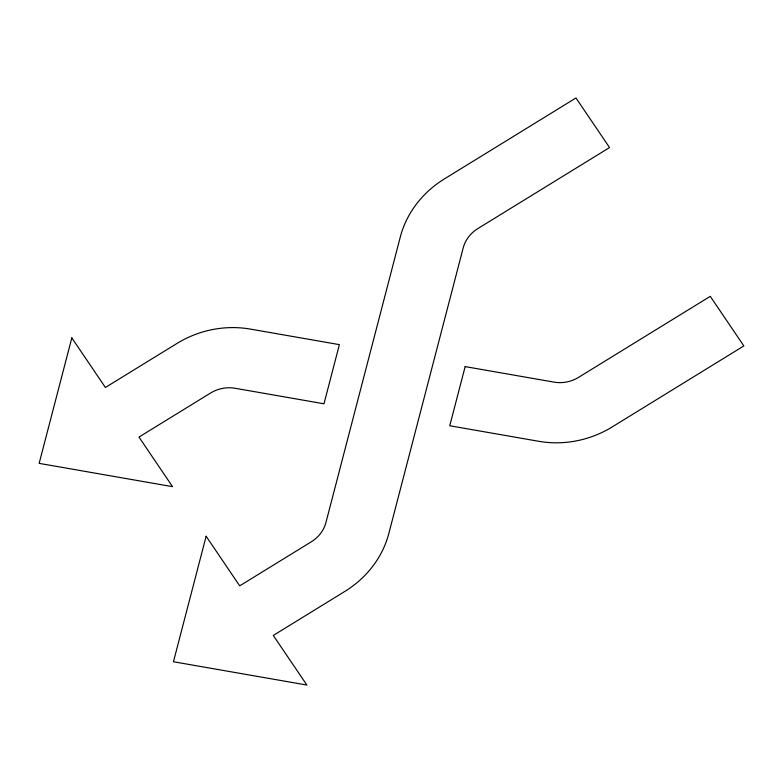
<?xml version="1.0" encoding="UTF-8"?>
<svg xmlns="http://www.w3.org/2000/svg" width="783" height="783" viewBox="0 0 783 783"><rect width="100%" height="100%" fill="white"/><g stroke="black" fill="none" stroke-linecap="round" stroke-linejoin="round"><path stroke-width="1.17" d="M71.821 337.884L39.15 463.37L172.554 486.664L138.982 437.071L210.558 393.037A32.661 29.764 -18.8 0 1 235.047 388.26L323.986 403.793L339.382 344.637L250.452 329.105A97.983 89.301 -18.8 0 0 176.978 343.443L105.402 387.477L71.821 337.884M206.135 536.257L173.454 661.743L306.867 685.037L273.287 635.444L344.863 591.41A97.983 89.301 -18.8 0 0 388.828 533.497L463.203 247.878A32.661 29.764 -18.8 0 1 477.855 228.577L609.546 147.556L575.965 97.963L444.284 178.984A97.983 89.301 -18.8 0 0 400.319 236.897L325.943 522.506A32.661 29.764 -18.8 0 1 311.282 541.816L239.706 585.85L206.135 536.257M465.161 366.601L449.755 425.756L538.694 441.289A97.983 89.301 -18.8 0 0 612.169 426.95L743.85 345.929L710.269 296.336L578.588 377.357A32.661 29.764 -18.8 0 1 554.1 382.133L465.161 366.601"/></g></svg>
